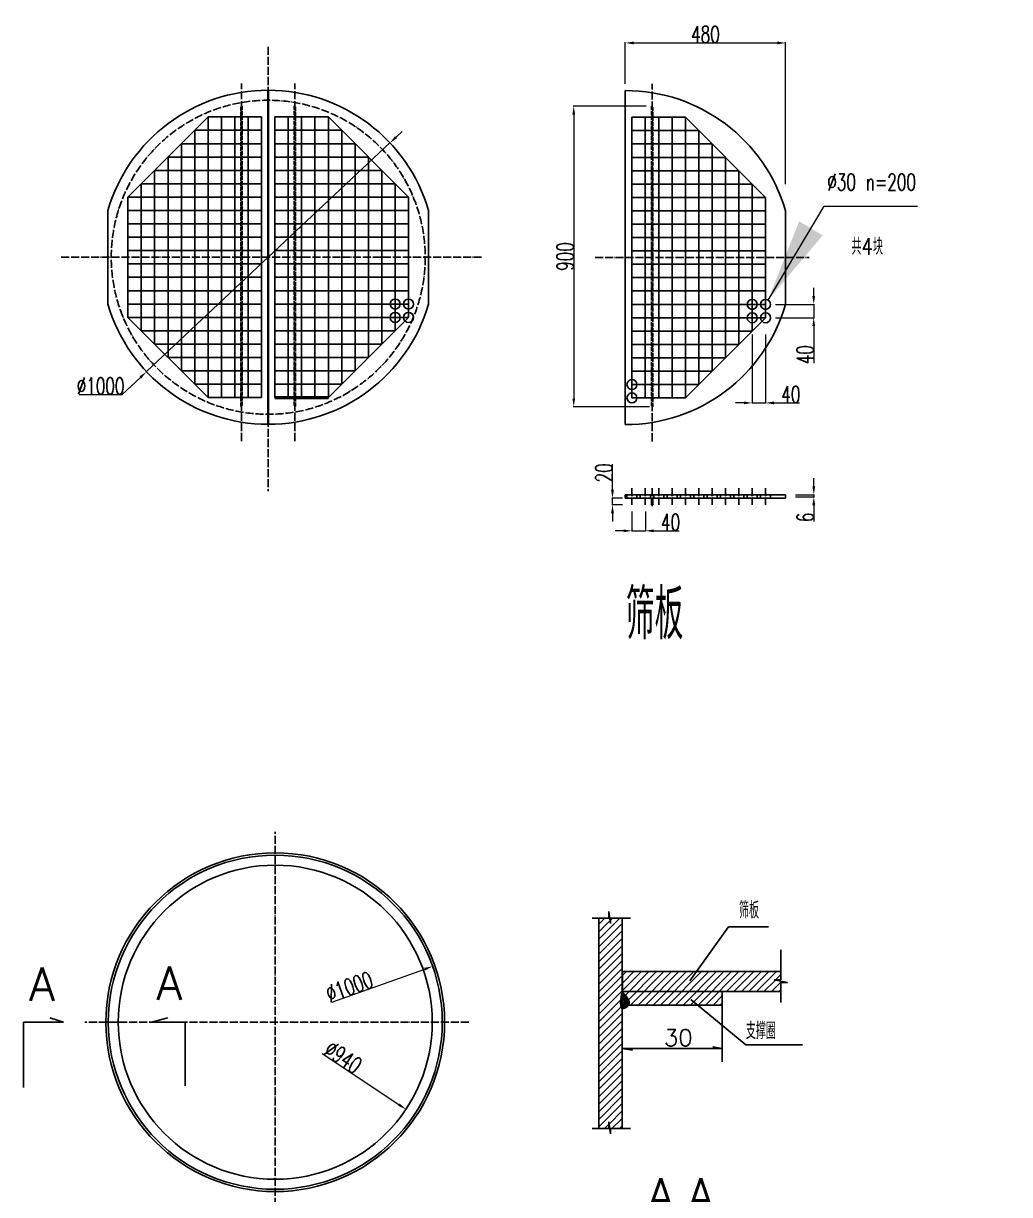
# Model space of a CAD drawing. Header units: millimetres. Extents: x 14267 to 75871, y -516 to 30235.
# Drawn here: x 50488 to 53440, y 22144 to 25649 of the extents above; entities that cross this region are included whole.
import ezdxf

# ---------------------------------------------------------------- set-up
doc = ezdxf.new("R2010")
doc.units = ezdxf.units.MM
doc.linetypes.add('ACAD_ISO02W100', pattern=[15, 12, -3])
doc.linetypes.add('ACAD_ISO04W100', pattern=[30, 24, -3, 0, -3])
for name, color, linetype, lineweight in [('中心线', 1, 'ACAD_ISO04W100', 13), ('尺寸线', 5, 'Continuous', 13), ('粗实线', 7, 'Continuous', 35), ('虚线', 6, 'ACAD_ISO02W100', 13)]:
    doc.layers.add(name, color=color, linetype=linetype, lineweight=lineweight)
doc.styles.get("Standard").update_dxf_attribs({"font": 'txt', "bigfont": 'gbcbig.shx'})
doc.styles.add('UserTxtStyle1', font='txt', dxfattribs={"width": 0.666667, "bigfont": 'gbcbig.shx'})
doc.dimstyles.get("Standard").update_dxf_attribs({"dimtxt": 0.18, "dimasz": 0.18, "dimexe": 0.18, "dimexo": 0.0625, "dimgap": 0.09, "dimtad": 0, "dimtih": 1, "dimtoh": 1, "dimdec": 4, "dimzin": 0, "dimdsep": 46, "dimtxsty": 'Standard', "dimcen": 0.09, "dimadec": 0, "dimazin": 0, "dimtfac": 1, "dimtdec": 4, "dimtofl": 0, "dimtmove": 0, "dimatfit": 3, "dimfxl": 0, "dimtolj": 1, "dimtzin": 0, "dimarcsym": 0})
doc.dimstyles.new('副本 标准', dxfattribs={"dimtxt": 100, "dimasz": 50, "dimexe": 2, "dimexo": 0, "dimtad": 1, "dimtih": 1, "dimtoh": 1, "dimdec": 1, "dimdsep": 46, "dimtxsty": 'UserTxtStyle1', "dimcen": 0, "dimdle": 6, "dimaunit": 1, "dimazin": 2, "dimtfac": 1, "dimtdec": 1, "dimtmove": 0, "dimatfit": 3, "dimfxl": 0, "dimtolj": 1, "dimtzin": 0, "dimlwd": 18, "dimlwe": 18, "dimarcsym": 0})
doc.dimstyles.new('标准', dxfattribs={"dimtxt": 100, "dimasz": 50, "dimexe": 2, "dimexo": 0, "dimtad": 1, "dimdec": 1, "dimdsep": 46, "dimtxsty": 'UserTxtStyle1', "dimcen": 0, "dimdle": 6, "dimaunit": 1, "dimazin": 2, "dimtfac": 1, "dimtdec": 1, "dimtmove": 0, "dimatfit": 3, "dimfxl": 0, "dimtolj": 1, "dimtzin": 0, "dimlwd": 18, "dimlwe": 18, "dimarcsym": 0})

# ---------------------------------------------------------------- blocks, each defined once
blk = doc.blocks.new('*D56')
at = {"layer": 'Defpoints', "color": 0}
for p in [(51584.9, 25291.5), (50856, 24606.9)]:
    blk.add_point(p, dxfattribs=at)
at = {"layer": '尺寸线', "color": 0, "lineweight": 18}
for p, q in [((51603.2, 25308.6), (51621.4, 25325.7)), ((51584.9, 25291.5), (50856, 24606.9)), ((50783.2, 24538.4), (50837.8, 24589.8)), ((50654.8, 24538.4), (50783.2, 24538.4))]:
    blk.add_line(p, q, dxfattribs=at)
at = {"layer": '尺寸线', "color": 0}
for points in [[(51600.3, 25311.7), (51606, 25305.6), (51584.9, 25291.5)], [(50835, 24592.8), (50840.7, 24586.7), (50856, 24606.9)]]:
    blk.add_solid(points, dxfattribs=at)
at = {"layer": '尺寸线', "color": 0, "lineweight": -3, "insert": (50718.6, 24564), "char_height": 50, "attachment_point": 5, "style": 'UserTxtStyle1'}
blk.add_mtext('\\A1;∅1000', dxfattribs=at)
blk = doc.blocks.new('*D11')
at = {"layer": 'Defpoints', "color": 0}
for p in [(52669.5, 24718.2), (52709.5, 24718.2), (52709.5, 24513.3)]:
    blk.add_point(p, dxfattribs=at)
at = {"layer": '尺寸线', "color": 0, "lineweight": 18}
for p, q in [((52669.5, 24718.2), (52669.5, 24511.3)), ((52709.5, 24718.2), (52709.5, 24511.3)), ((52644.5, 24513.3), (52619.5, 24513.3)), ((52669.5, 24513.3), (52709.5, 24513.3)), ((52734.5, 24513.3), (52810.7, 24513.3))]:
    blk.add_line(p, q, dxfattribs=at)
at = {"layer": '尺寸线', "color": 0}
for points in [[(52644.5, 24517.5), (52644.5, 24509.1), (52669.5, 24513.3)], [(52734.5, 24517.5), (52734.5, 24509.1), (52709.5, 24513.3)]]:
    blk.add_solid(points, dxfattribs=at)
at = {"layer": '尺寸线', "color": 0, "lineweight": -3, "insert": (52785.1, 24538.9), "char_height": 50, "attachment_point": 5, "style": 'UserTxtStyle1'}
blk.add_mtext('\\A1;40', dxfattribs=at)
blk = doc.blocks.new('*D12')
at = {"layer": 'Defpoints', "color": 0}
for p in [(52769.5, 25590.7), (52289.5, 25468.2), (52769.5, 25168.2)]:
    blk.add_point(p, dxfattribs=at)
at = {"layer": '尺寸线', "color": 0, "lineweight": 18}
for p, q in [((52289.5, 25468.2), (52289.5, 25592.7)), ((52314.5, 25590.7), (52744.5, 25590.7)), ((52769.5, 25168.2), (52769.5, 25592.7))]:
    blk.add_line(p, q, dxfattribs=at)
at = {"layer": '尺寸线', "color": 0}
for points in [[(52314.5, 25594.9), (52314.5, 25586.5), (52289.5, 25590.7)], [(52744.5, 25594.9), (52744.5, 25586.5), (52769.5, 25590.7)]]:
    blk.add_solid(points, dxfattribs=at)
at = {"layer": '尺寸线', "color": 0, "lineweight": -3, "insert": (52529.5, 25616.3), "char_height": 50, "attachment_point": 5, "style": 'UserTxtStyle1'}
blk.add_mtext('\\A1;480', dxfattribs=at)
blk = doc.blocks.new('*D13')
at = {"layer": 'Defpoints', "color": 0}
for p in [(52799.5, 24238.2), (52799.5, 24232.2), (52853.8, 24232.2)]:
    blk.add_point(p, dxfattribs=at)
at = {"layer": '尺寸线', "color": 0, "lineweight": 18}
for p, q in [((52853.8, 24263.2), (52853.8, 24288.2)), ((52799.5, 24238.2), (52855.8, 24238.2)), ((52799.5, 24232.2), (52855.8, 24232.2)), ((52853.8, 24238.2), (52853.8, 24232.2)), ((52853.8, 24207.2), (52853.8, 24158.8))]:
    blk.add_line(p, q, dxfattribs=at)
at = {"layer": '尺寸线', "color": 0}
for points in [[(52849.7, 24263.2), (52858, 24263.2), (52853.8, 24238.2)], [(52849.7, 24207.2), (52858, 24207.2), (52853.8, 24232.2)]]:
    blk.add_solid(points, dxfattribs=at)
at = {"layer": '尺寸线', "color": 0, "lineweight": -3, "insert": (52828.2, 24170.5), "char_height": 50, "attachment_point": 5, "rotation": 90, "style": 'UserTxtStyle1'}
blk.add_mtext('\\A1;6', dxfattribs=at)
blk = doc.blocks.new('*D14')
at = {"layer": 'Defpoints', "color": 0}
for p in [(52739.5, 24808.2), (52739.5, 24768.2), (52853.6, 24768.2)]:
    blk.add_point(p, dxfattribs=at)
at = {"layer": '尺寸线', "color": 0, "lineweight": 18}
for p, q in [((52853.6, 24833.2), (52853.6, 24858.2)), ((52739.5, 24808.2), (52855.6, 24808.2)), ((52853.6, 24808.2), (52853.6, 24768.2)), ((52739.5, 24768.2), (52855.6, 24768.2)), ((52853.6, 24743.2), (52853.6, 24632))]:
    blk.add_line(p, q, dxfattribs=at)
at = {"layer": '尺寸线', "color": 0}
for points in [[(52849.4, 24833.2), (52857.8, 24833.2), (52853.6, 24808.2)], [(52849.4, 24743.2), (52857.8, 24743.2), (52853.6, 24768.2)]]:
    blk.add_solid(points, dxfattribs=at)
at = {"layer": '尺寸线', "color": 0, "lineweight": -3, "insert": (52828, 24657.6), "char_height": 50, "attachment_point": 5, "rotation": 90, "style": 'UserTxtStyle1'}
blk.add_mtext('\\A1;40', dxfattribs=at)
blk = doc.blocks.new('*D32')
at = {"layer": 'Defpoints', "color": 0}
for p in [(52309.5, 24188.2), (52349.5, 24188.2), (52349.5, 24130.4)]:
    blk.add_point(p, dxfattribs=at)
at = {"layer": '尺寸线', "color": 0, "lineweight": 18}
for p, q in [((52309.5, 24188.2), (52309.5, 24128.4)), ((52349.5, 24188.2), (52349.5, 24128.4)), ((52284.5, 24130.4), (52259.5, 24130.4)), ((52309.5, 24130.4), (52349.5, 24130.4)), ((52374.5, 24130.4), (52450.7, 24130.4))]:
    blk.add_line(p, q, dxfattribs=at)
at = {"layer": '尺寸线', "color": 0}
for points in [[(52284.5, 24134.6), (52284.5, 24126.3), (52309.5, 24130.4)], [(52374.5, 24134.6), (52374.5, 24126.3), (52349.5, 24130.4)]]:
    blk.add_solid(points, dxfattribs=at)
at = {"layer": '尺寸线', "color": 0, "lineweight": -3, "insert": (52425.1, 24156.1), "char_height": 50, "attachment_point": 5, "style": 'UserTxtStyle1'}
blk.add_mtext('\\A1;40', dxfattribs=at)
blk = doc.blocks.new('*D33')
at = {"layer": 'Defpoints', "color": 0}
for p in [(52351.5, 25401.4), (52135.2, 24501.4), (52361.5, 24501.4)]:
    blk.add_point(p, dxfattribs=at)
at = {"layer": '尺寸线', "color": 0, "lineweight": 18}
for p, q in [((52351.5, 25401.4), (52133.2, 25401.4)), ((52135.2, 25376.4), (52135.2, 24526.4)), ((52361.5, 24501.4), (52133.2, 24501.4))]:
    blk.add_line(p, q, dxfattribs=at)
at = {"layer": '尺寸线', "color": 0}
for points in [[(52131, 25376.4), (52139.3, 25376.4), (52135.2, 25401.4)], [(52131, 24526.4), (52139.3, 24526.4), (52135.2, 24501.4)]]:
    blk.add_solid(points, dxfattribs=at)
at = {"layer": '尺寸线', "color": 0, "lineweight": -3, "insert": (52109.5, 24951.4), "char_height": 50, "attachment_point": 5, "rotation": 90, "style": 'UserTxtStyle1'}
blk.add_mtext('\\A1;900', dxfattribs=at)
blk = doc.blocks.new('*D40')
at = {"layer": 'Defpoints', "color": 0}
for p in [(50850.4, 22920.4), (51632.5, 22399)]:
    blk.add_point(p, dxfattribs=at)
at = {"layer": '尺寸线', "color": 0, "lineweight": 18}
blk.add_line((51381.7, 22566.3), (51611.7, 22412.9), dxfattribs=at)
at = {"layer": '尺寸线', "color": 0}
blk.add_solid([(51614.1, 22416.3), (51609.4, 22409.4), (51632.5, 22399)], dxfattribs=at)
at = {"layer": '尺寸线', "color": 0, "lineweight": -3, "insert": (51444.9, 22554.9), "char_height": 50, "attachment_point": 5, "rotation": 326.3099, "style": 'UserTxtStyle1'}
blk.add_mtext('\\A1;∅940', dxfattribs=at)
blk = doc.blocks.new('*D41')
at = {"layer": 'Defpoints', "color": 0}
for p in [(51712.7, 22826.9), (50770.3, 22492.5)]:
    blk.add_point(p, dxfattribs=at)
at = {"layer": '尺寸线', "color": 0, "lineweight": 18}
blk.add_line((51411, 22719.9), (51689.1, 22818.5), dxfattribs=at)
at = {"layer": '尺寸线', "color": 0}
blk.add_solid([(51687.7, 22822.5), (51690.5, 22814.6), (51712.7, 22826.9)], dxfattribs=at)
at = {"layer": '尺寸线', "color": 0, "lineweight": -3, "insert": (51463.3, 22765.6), "char_height": 50, "attachment_point": 5, "rotation": 19.5329, "style": 'UserTxtStyle1'}
blk.add_mtext('\\A1;∅1000', dxfattribs=at)
blk = doc.blocks.new('*D42')
at = {"layer": 'Defpoints', "color": 0}
for p in [(52251.2, 24228.2), (52281.5, 24228.2), (52281.5, 24208.2)]:
    blk.add_point(p, dxfattribs=at)
at = {"layer": '尺寸线', "color": 0, "lineweight": 18}
for p, q in [((52251.2, 24253.2), (52251.2, 24329.5)), ((52281.5, 24228.2), (52249.2, 24228.2)), ((52251.2, 24208.2), (52251.2, 24228.2)), ((52281.5, 24208.2), (52249.2, 24208.2)), ((52251.2, 24183.2), (52251.2, 24158.2))]:
    blk.add_line(p, q, dxfattribs=at)
at = {"layer": '尺寸线', "color": 0}
for points in [[(52247, 24253.2), (52255.4, 24253.2), (52251.2, 24228.2)], [(52247, 24183.2), (52255.4, 24183.2), (52251.2, 24208.2)]]:
    blk.add_solid(points, dxfattribs=at)
at = {"layer": '尺寸线', "color": 0, "lineweight": -3, "insert": (52225.6, 24303.9), "char_height": 50, "attachment_point": 5, "rotation": 90, "style": 'UserTxtStyle1'}
blk.add_mtext('\\A1;20', dxfattribs=at)

msp = doc.modelspace()

# ---------------------------------------------------------------- hatches: boundary and pattern name
at = {"layer": '粗实线', "lineweight": -3}
h = msp.add_hatch(dxfattribs=at)
h.set_pattern_fill('ANSI31', color=256, scale=5, style=0)
h.set_pattern_definition([(45, (-518109.299, 354789.889), (-11.22532015, 11.22532015), [])])
edge = h.paths.add_edge_path()
edge.add_line((52280.01, 22971.16), (52245.26, 22971.16))
edge.add_line((52245.26, 22971.16), (52245.26, 22955.48))
edge.add_line((52245.26, 22955.48), (52240.01, 22991.16))
edge.add_line((52240.01, 22991.16), (52240.01, 22971.16))
edge.add_line((52240.01, 22971.16), (52210.01, 22971.16))
edge.add_line((52210.01, 22971.16), (52210.01, 22341.16))
edge.add_line((52210.01, 22341.16), (52240.01, 22341.16))
edge.add_line((52240.01, 22341.16), (52240.01, 22361.16))
edge.add_line((52240.01, 22361.16), (52245.26, 22325.48))
edge.add_line((52245.26, 22325.48), (52245.26, 22341.16))
edge.add_line((52245.26, 22341.16), (52280.01, 22341.16))
edge.add_line((52280.01, 22341.16), (52280.01, 22701.16))
edge.add_spline(control_points=[(52280.01, 22701.16), (52276.3, 22703.38), (52274.37, 22725.37), (52277.71, 22740.67), (52280.01, 22751.16)], knot_values=[0, 0, 0, 0, 16.0258104, 50.8959997, 50.8959997, 50.8959997, 50.8959997], degree=3, periodic=0)
edge.add_line((52280.01, 22751.16), (52280.01, 22971.16))
h.paths.add_polyline_path([(52735.61, 22786.15), (52755.61, 22786.15), (52755.61, 22811.16), (52281.01, 22811.16), (52281.01, 22751.16), (52580.01, 22751.16), (52755.61, 22751.16), (52755.61, 22778.44), (52775.08, 22778.44)])
edge = h.paths.add_edge_path()
edge.add_line((52580.01, 22751.16), (52280.01, 22751.16))
edge.add_spline(control_points=[(52280.01, 22751.16), (52285.43, 22745.44), (52295.66, 22734.65), (52303.49, 22718), (52300.01, 22711.16)], knot_values=[73.2566795, 73.2566795, 73.2566795, 73.2566795, 97.6869367, 119.3347552, 119.3347552, 119.3347552, 119.3347552], degree=3, periodic=0)
edge.add_line((52300.01, 22711.16), (52580.01, 22711.16))
edge.add_line((52580.01, 22711.16), (52580.01, 22751.16))
h = msp.add_hatch(dxfattribs=at)
h.set_pattern_fill('ANSI31', color=1, style=0)
h.set_pattern_definition([(45, (-518109.299, 354789.8886), (-2.24506403, 2.24506403), [])])
edge = h.paths.add_edge_path()
edge.add_line((52280.01, 22751.16), (52280.01, 22701.16))
edge.add_spline(control_points=[(52280.01, 22701.16), (52285.19, 22698.05), (52296.41, 22704.08), (52300.01, 22711.16)], knot_values=[50.8959997, 50.8959997, 50.8959997, 50.8959997, 73.2566795, 73.2566795, 73.2566795, 73.2566795], degree=3, periodic=0)
edge.add_line((52300.01, 22711.16), (52280.01, 22751.16))
edge = h.paths.add_edge_path()
edge.add_spline(control_points=[(52280.01, 22751.16), (52277.71, 22740.67), (52274.37, 22725.37), (52276.3, 22703.38), (52280.01, 22701.16)], knot_values=[0, 0, 0, 0, 34.8701894, 50.8959997, 50.8959997, 50.8959997, 50.8959997], degree=3, periodic=0)
edge.add_line((52280.01, 22701.16), (52280.01, 22751.16))
edge = h.paths.add_edge_path()
edge.add_spline(control_points=[(52300.01, 22711.16), (52303.49, 22718), (52295.66, 22734.65), (52285.43, 22745.44), (52280.01, 22751.16)], knot_values=[73.2566795, 73.2566795, 73.2566795, 73.2566795, 94.9044979, 119.3347552, 119.3347552, 119.3347552, 119.3347552], degree=3, periodic=0)
edge.add_line((52280.01, 22751.16), (52300.01, 22711.16))

# ---------------------------------------------------------------- linework, layer by layer
at = {"lineweight": -3}
for p, q in [((52289.49, 25448.25), (52289.49, 24448.25)), ((51040.49, 25369.19), (51040.49, 24529.19)), ((51200.49, 25369.19), (51040.49, 25369.19)), ((51080.49, 25369.19), (51080.49, 24529.19)), ((51120.49, 25369.19), (51120.49, 24529.19)), ((51160.49, 25369.19), (51160.49, 24529.19)), ((51200.49, 25369.19), (51200.49, 24529.19)), ((51240.49, 25369.19), (51400.49, 25369.19)), ((51240.49, 25369.19), (51240.49, 24529.19)), ((51280.49, 25369.19), (51280.49, 24529.19)), ((51320.49, 25369.19), (51320.49, 24529.19)), ((51360.49, 25369.19), (51360.49, 24529.19)), ((51400.49, 25369.19), (51400.49, 24529.19)), ((51640.49, 25129.19), (51400.49, 25369.19)), ((52309.49, 25368.25), (52469.49, 25368.25)), ((52309.49, 25368.25), (52309.49, 24528.25)), ((52349.49, 25368.25), (52349.49, 24528.25)), ((52389.49, 25368.25), (52389.49, 24528.25)), ((52429.49, 25368.25), (52429.49, 24528.25)), ((52469.49, 25368.25), (52469.49, 24528.25)), ((52709.49, 25128.25), (52469.49, 25368.25)), ((51000.49, 25329.19), (51000.49, 24569.19)), ((51200.49, 25329.19), (51000.49, 25329.19)), ((51240.49, 25329.19), (51440.49, 25329.19)), ((51440.49, 25329.19), (51440.49, 24569.19)), ((52309.49, 25328.25), (52509.49, 25328.25)), ((52509.49, 25328.25), (52509.49, 24568.25)), ((50960.49, 25289.19), (50960.49, 24609.19)), ((51200.49, 25289.19), (50960.49, 25289.19)), ((51240.49, 25289.19), (51480.49, 25289.19)), ((51480.49, 25289.19), (51480.49, 24609.19)), ((52309.49, 25288.25), (52549.49, 25288.25)), ((52549.49, 25288.25), (52549.49, 24608.25)), ((50920.49, 25249.19), (50920.49, 24649.19)), ((51200.49, 25249.19), (50920.49, 25249.19)), ((51240.49, 25249.19), (51520.49, 25249.19)), ((51520.49, 25249.19), (51520.49, 24649.19)), ((52309.49, 25248.25), (52589.49, 25248.25)), ((52589.49, 25248.25), (52589.49, 24648.25)), ((50880.49, 25209.19), (50880.49, 24689.19)), ((51200.49, 25209.19), (50880.49, 25209.19)), ((51240.49, 25209.19), (51560.49, 25209.19)), ((51560.49, 25209.19), (51560.49, 24689.19)), ((52309.49, 25208.25), (52629.49, 25208.25)), ((52629.49, 25208.25), (52629.49, 24688.25)), ((50840.49, 25169.19), (50840.49, 24729.19)), ((51200.49, 25169.19), (50840.49, 25169.19)), ((51240.49, 25169.19), (51600.49, 25169.19)), ((51600.49, 25169.19), (51600.49, 24729.19)), ((52309.49, 25168.25), (52669.49, 25168.25)), ((52669.49, 25168.25), (52669.49, 24728.25)), ((50800.49, 25129.19), (50800.49, 24769.19)), ((51200.49, 25129.19), (50800.49, 25129.19)), ((51240.49, 25129.19), (51640.49, 25129.19)), ((51640.49, 25129.19), (51640.49, 24769.19)), ((52309.49, 25128.25), (52709.49, 25128.25)), ((52709.49, 25128.25), (52709.49, 24768.25)), ((50740.49, 24809.19), (50740.49, 25089.19)), ((51200.49, 25089.19), (50800.49, 25089.19)), ((51240.49, 25089.19), (51640.49, 25089.19)), ((51700.49, 24809.19), (51700.49, 25089.19)), ((52309.49, 25088.25), (52709.49, 25088.25)), ((52769.49, 24808.25), (52769.49, 25088.25)), ((51200.49, 25049.19), (50800.49, 25049.19)), ((51240.49, 25049.19), (51640.49, 25049.19)), ((52309.49, 25048.25), (52709.49, 25048.25)), ((51200.49, 25009.19), (50800.49, 25009.19)), ((51240.49, 25009.19), (51640.49, 25009.19)), ((52309.49, 25008.25), (52709.49, 25008.25)), ((51200.49, 24969.19), (50800.49, 24969.19)), ((51240.49, 24969.19), (51640.49, 24969.19)), ((52309.49, 24968.25), (52709.49, 24968.25)), ((51200.49, 24929.19), (50800.49, 24929.19)), ((51240.49, 24929.19), (51640.49, 24929.19)), ((52309.49, 24928.25), (52709.49, 24928.25)), ((51200.49, 24889.19), (50800.49, 24889.19)), ((51240.49, 24889.19), (51640.49, 24889.19)), ((52309.49, 24888.25), (52709.49, 24888.25)), ((51200.49, 24849.19), (50800.49, 24849.19)), ((51240.49, 24849.19), (51640.49, 24849.19)), ((52309.49, 24848.25), (52709.49, 24848.25)), ((51200.49, 24809.19), (50800.49, 24809.19)), ((51240.49, 24809.19), (51640.49, 24809.19)), ((52309.49, 24808.25), (52709.49, 24808.25)), ((51200.49, 24769.19), (50800.49, 24769.19)), ((51040.49, 24529.19), (50800.49, 24769.19)), ((51240.49, 24769.19), (51640.49, 24769.19)), ((51400.49, 24529.19), (51640.49, 24769.19)), ((52309.49, 24768.25), (52709.49, 24768.25)), ((52469.49, 24528.25), (52709.49, 24768.25)), ((51200.49, 24729.19), (50840.49, 24729.19)), ((51240.49, 24729.19), (51600.49, 24729.19)), ((52309.49, 24728.25), (52669.49, 24728.25)), ((51200.49, 24689.19), (50880.49, 24689.19)), ((51240.49, 24689.19), (51560.49, 24689.19)), ((52309.49, 24688.25), (52629.49, 24688.25)), ((51200.49, 24649.19), (50920.49, 24649.19)), ((51240.49, 24649.19), (51520.49, 24649.19)), ((52309.49, 24648.25), (52589.49, 24648.25)), ((51200.49, 24609.19), (50960.49, 24609.19)), ((51240.49, 24609.19), (51480.49, 24609.19)), ((52309.49, 24608.25), (52549.49, 24608.25)), ((51200.49, 24569.19), (51000.49, 24569.19)), ((51240.49, 24569.19), (51440.49, 24569.19)), ((52309.49, 24568.25), (52509.49, 24568.25)), ((51200.49, 24529.19), (51040.49, 24529.19)), ((52309.49, 24528.25), (52469.49, 24528.25)), ((52289.49, 24238.25), (52769.49, 24238.25)), ((52289.49, 24228.25), (52289.49, 24238.25)), ((52769.49, 24228.25), (52289.49, 24228.25)), ((52769.49, 24238.25), (52769.49, 24228.25))]:
    msp.add_line(p, q, dxfattribs=at)
at = {"lineweight": 50}
msp.add_line((51240.49, 24529.19), (51400.49, 24529.19), dxfattribs=at)
at = {"lineweight": -3}
for centre in [(51600.49, 24809.19), (51640.49, 24809.19), (52669.49, 24808.25), (52709.49, 24808.25), (51600.49, 24769.19), (51640.49, 24769.19), (52669.49, 24768.25), (52709.49, 24768.25), (52309.49, 24568.25), (52309.49, 24528.25)]:
    msp.add_circle(centre, 15, dxfattribs=at)
for centre, start, end in [((51220.49, 24949.19), 90, 163.7398), ((51220.49, 24949.19), 16.2602, 90), ((52289.49, 24948.25), 16.2602, 90), ((51220.49, 24949.19), 196.2602, 270), ((51220.49, 24949.19), 196.2602, 270), ((51220.49, 24949.19), 270, 343.7398), ((51220.49, 24949.19), 270, 343.7398), ((52289.49, 24948.25), 270, 343.7398)]:
    msp.add_arc(centre, 500, start, end, dxfattribs=at)
at = {"layer": '中心线', "color": 1, "lineweight": -3}
msp.add_line((51220.49, 25579.19), (51220.49, 24249.19), dxfattribs=at)
at = {"layer": '中心线', "lineweight": -3}
for p, q in [((51140.49, 24399.19), (51140.49, 25469.19)), ((51300.49, 24399.19), (51300.49, 25469.19)), ((52369.49, 24398.25), (52369.49, 25468.25)), ((50600.49, 24949.19), (51860.49, 24949.19)), ((52199.49, 24948.25), (52839.49, 24948.25)), ((52309.49, 24258.25), (52309.49, 24208.25)), ((52349.49, 24258.25), (52349.49, 24208.25)), ((52369.49, 24258.25), (52369.49, 24198.25)), ((52389.49, 24258.25), (52389.49, 24208.25)), ((52429.49, 24258.25), (52429.49, 24208.25)), ((52469.49, 24258.25), (52469.49, 24208.25)), ((52509.49, 24258.25), (52509.49, 24208.25)), ((52549.49, 24258.25), (52549.49, 24208.25)), ((52589.49, 24258.25), (52589.49, 24208.25)), ((52629.49, 24258.25), (52629.49, 24208.25)), ((52669.49, 24258.25), (52669.49, 24208.25)), ((52709.49, 24258.25), (52709.49, 24208.25)), ((51241.48, 22109.71), (51241.48, 23229.71)), ((51821.48, 22659.71), (50671.48, 22659.71))]:
    msp.add_line(p, q, dxfattribs=at)
msp.add_circle((51220.49, 24949.19), 470, dxfattribs=at)
at = {"layer": '粗实线', "lineweight": -3}
for p, q in [((51219.49, 25449.19), (51219.49, 24449.19)), ((51221.49, 25449.19), (51221.49, 24449.19)), ((51040.49, 25369.19), (50800.49, 25129.19)), ((52294.49, 24238.25), (52294.49, 24228.25)), ((52324.49, 24238.25), (52324.49, 24228.25)), ((52334.49, 24238.25), (52334.49, 24228.25)), ((52364.49, 24238.25), (52364.49, 24228.25)), ((52367.49, 24228.25), (52367.49, 24208.25)), ((52371.49, 24208.25), (52371.49, 24228.25)), ((52374.49, 24238.25), (52374.49, 24228.25)), ((52404.49, 24238.25), (52404.49, 24228.25)), ((52414.49, 24238.25), (52414.49, 24228.25)), ((52444.49, 24238.25), (52444.49, 24228.25)), ((52454.49, 24238.25), (52454.49, 24228.25)), ((52484.49, 24238.25), (52484.49, 24228.25)), ((52494.49, 24238.25), (52494.49, 24228.25)), ((52524.49, 24238.25), (52524.49, 24228.25)), ((52534.49, 24238.25), (52534.49, 24228.25)), ((52564.49, 24238.25), (52564.49, 24228.25)), ((52574.49, 24238.25), (52574.49, 24228.25)), ((52604.49, 24238.25), (52604.49, 24228.25)), ((52614.49, 24238.25), (52614.49, 24228.25)), ((52644.49, 24238.25), (52644.49, 24228.25)), ((52654.49, 24238.25), (52654.49, 24228.25)), ((52684.49, 24238.25), (52684.49, 24228.25)), ((52694.49, 24238.25), (52694.49, 24228.25)), ((52724.49, 24238.25), (52724.49, 24228.25)), ((52367.49, 24208.25), (52371.49, 24208.25)), ((52190.01, 22971.16), (52240.01, 22971.16)), ((52210.01, 22971.16), (52210.01, 22341.16)), ((52240.01, 22971.16), (52240.01, 22991.16)), ((52240.01, 22991.16), (52245.26, 22955.48)), ((52245.26, 22955.48), (52245.26, 22971.16)), ((52245.26, 22971.16), (52305.26, 22971.16)), ((52280.01, 22971.16), (52280.01, 22341.16)), ((52482.6, 22783.54), (52598.68, 22945.21)), ((52598.68, 22945.21), (52718.68, 22945.21)), ((52755.61, 22876.15), (52755.61, 22786.15)), ((52281.01, 22811.16), (52755.61, 22811.16)), ((52281.01, 22811.16), (52281.01, 22751.16)), ((52755.61, 22786.15), (52735.61, 22786.15)), ((52735.61, 22786.15), (52775.08, 22778.44)), ((52280.01, 22751.16), (52580.01, 22751.16)), ((52300.01, 22711.16), (52280.01, 22751.16)), ((52580.01, 22751.16), (52580.01, 22711.16)), ((52580.01, 22751.16), (52755.61, 22751.16)), ((52775.08, 22778.44), (52755.61, 22778.44)), ((52755.61, 22778.44), (52755.61, 22718.44)), ((52486.06, 22727.78), (52650.43, 22591.45)), ((52580.01, 22711.16), (52300.01, 22711.16)), ((52580.01, 22711.16), (52580.01, 22541.16)), ((50487.58, 22463.74), (50487.58, 22659.71)), ((50487.58, 22659.71), (50607.58, 22659.71)), ((50607.58, 22659.71), (50566.96, 22673.22)), ((50871.48, 22659.71), (50919.86, 22673.22)), ((50871.48, 22659.71), (50971.48, 22659.71)), ((50971.48, 22659.71), (50971.48, 22469.71)), ((52580.01, 22581.16), (52280.01, 22581.16)), ((52280.01, 22581.16), (52311.55, 22576.17)), ((52580.01, 22581.16), (52551.5, 22586.42)), ((52650.43, 22591.45), (52820.43, 22591.45)), ((52190.01, 22341.16), (52240.01, 22341.16)), ((52240.01, 22341.16), (52240.01, 22361.16)), ((52240.01, 22361.16), (52245.26, 22325.48)), ((52245.26, 22325.48), (52245.26, 22341.16)), ((52245.26, 22341.16), (52305.26, 22341.16))]:
    msp.add_line(p, q, dxfattribs=at)
for radius in [507, 500, 470]:
    msp.add_circle((51241.48, 22659.71), radius, dxfattribs=at)
msp.add_spline([(52280.01, 22751.16), (52275.6, 22716.56), (52280.01, 22701.16), (52300.01, 22711.16), (52295.6, 22732.35), (52280.01, 22751.16)], degree=3, dxfattribs=at)
at = {"layer": '虚线', "lineweight": -3}
for p, q in [((51138.49, 24502.33), (51138.49, 25402.33)), ((51142.49, 25402.33), (51142.49, 24502.33)), ((51302.49, 25402.33), (51298.49, 25402.33)), ((51298.49, 25402.33), (51298.49, 24502.33)), ((51302.49, 24502.33), (51302.49, 25402.33)), ((52371.49, 25401.39), (52367.49, 25401.39)), ((52367.49, 25401.39), (52367.49, 24501.39)), ((52371.49, 24501.39), (52371.49, 25401.39)), ((51142.49, 24502.33), (51138.49, 24502.33)), ((51298.49, 24502.33), (51302.49, 24502.33)), ((52367.49, 24501.39), (52371.49, 24501.39))]:
    msp.add_line(p, q, dxfattribs=at)

# ---------------------------------------------------------------- texts
at = {"lineweight": -3, "attachment_point": 1}
for s, insert, char_height, width in [('{\\W0.8;共4块}', (52966.7, 25006.61), 50, 1427.1796), ('{\\W0.8;筛板}', (52290.66, 23955.59), 150, 1427.1796), ('{\\W0.8;筛板}', (52629.84, 23020.03), 50, 1427.1796), ('A', (50504.73, 22823.5), 100, 1329.6687), ('A', (50886.05, 22826.76), 100, 1329.6687), ('{\\W0.8;支撑圈}', (52650.43, 22659.02), 50, 1427.1796), ('A', (52357.18, 22193.03), 100, 1329.6687), ('A', (52477.18, 22193.03), 100, 1329.6687)]:
    msp.add_mtext(s, dxfattribs=dict(at, insert=insert, char_height=char_height, width=width))
at = {"layer": '尺寸线', "lineweight": -3, "insert": (52894.23, 25199.26), "char_height": 50, "width": 2874.7308, "attachment_point": 1, "style": 'UserTxtStyle1'}
msp.add_mtext('%%C30 n=200', dxfattribs=at)
at = {"layer": '粗实线', "lineweight": -3, "insert": (52405.29, 22638.15), "char_height": 50, "width": 225.3867, "attachment_point": 1}
msp.add_mtext('30', dxfattribs=at)

# ---------------------------------------------------------------- dimensions: what is measured, and where the dimension line sits
at = {"layer": '尺寸线', "lineweight": -3}
for base, p1, p2, picture, middle in [((52769.49, 25590.7), (52289.49, 25468.25), (52769.49, 25168.25), '*D12', (52529.49, 25590.7)), ((52709.49, 24513.29), (52669.49, 24718.25), (52709.49, 24718.25), '*D11', (52785.11, 24513.29)), ((52349.49, 24130.43), (52309.49, 24188.25), (52349.49, 24188.25), '*D32', (52425.11, 24130.43))]:
    dim = msp.add_linear_dim(base=base, p1=p1, p2=p2, dimstyle='标准', override={"dimtxt": 50, "dimasz": 25}, dxfattribs=at)
    dim.commit()
    dim.dimension.update_dxf_attribs({"geometry": picture, "text_midpoint": middle, "dimtype": 160})
for base, p1, p2, picture, middle in [((52135.17, 24501.39), (52351.49, 25401.39), (52361.49, 24501.39), '*D33', (52109.55, 24951.39)), ((52251.19, 24228.25), (52281.49, 24208.25), (52281.49, 24228.25), '*D42', (52225.56, 24303.87)), ((52853.84, 24232.25), (52799.49, 24238.25), (52799.49, 24232.25), '*D13', (52828.22, 24170.51))]:
    dim = msp.add_linear_dim(base=base, p1=p1, p2=p2, angle=90, dimstyle='标准', override={"dimtxt": 50, "dimasz": 25}, dxfattribs=at)
    dim.commit()
    dim.dimension.update_dxf_attribs({"geometry": picture, "text_midpoint": middle})
dim = msp.add_diameter_dim_2p(p1=(51584.93, 25291.5), p2=(50856.04, 24606.87), dimstyle='副本 标准', override={"dimtxt": 50, "dimasz": 25}, dxfattribs=at)
dim.commit()
dim.dimension.update_dxf_attribs({"geometry": '*D56', "text_midpoint": (50718.64, 24564.03)})
dim = msp.add_linear_dim(base=(52853.59, 24768.25), p1=(52739.49, 24808.25), p2=(52739.49, 24768.25), angle=90, dimstyle='标准', override={"dimtxt": 50, "dimasz": 25}, dxfattribs=at)
dim.commit()
dim.dimension.update_dxf_attribs({"geometry": '*D14', "text_midpoint": (52853.59, 24657.62), "dimtype": 160})
for p1, p2, picture, middle in [((50850.41, 22920.42), (51632.54, 22399.01), '*D40', (51430.72, 22533.56)), ((50770.25, 22492.54), (51712.7, 22826.89), '*D41', (51471.85, 22741.44))]:
    dim = msp.add_diameter_dim_2p(p1=p1, p2=p2, dimstyle='标准', override={"dimtxt": 50, "dimasz": 25}, dxfattribs=at)
    dim.commit()
    dim.dimension.update_dxf_attribs({"geometry": picture, "text_midpoint": middle, "dimtype": 163})

# ---------------------------------------------------------------- leaders
at = {"layer": '尺寸线', "lineweight": -3, "annotation_type": 0, "has_hookline": 1, "hookline_direction": 0, "text_width": 272.22}
msp.add_leader([(52717.17, 24821.13), (52884.65, 25102.09), (53164.65, 25102.09)], dimstyle='Standard', override={"dimscale": 5, "dimtxt": 100, "dimasz": 50, "dimexe": 2, "dimexo": 0, "dimgap": 0.625, "dimtad": 0, "dimtih": 0, "dimtoh": 0, "dimdec": 1, "dimzin": 8, "dimtxsty": 'UserTxtStyle1', "dimcen": 0, "dimdle": 6, "dimaunit": 1, "dimadec": 2, "dimazin": 2, "dimtdec": 1, "dimtofl": 1, "dimlwd": 18, "dimlwe": 18}, dxfattribs=at)

doc.saveas('drawing.dxf')
